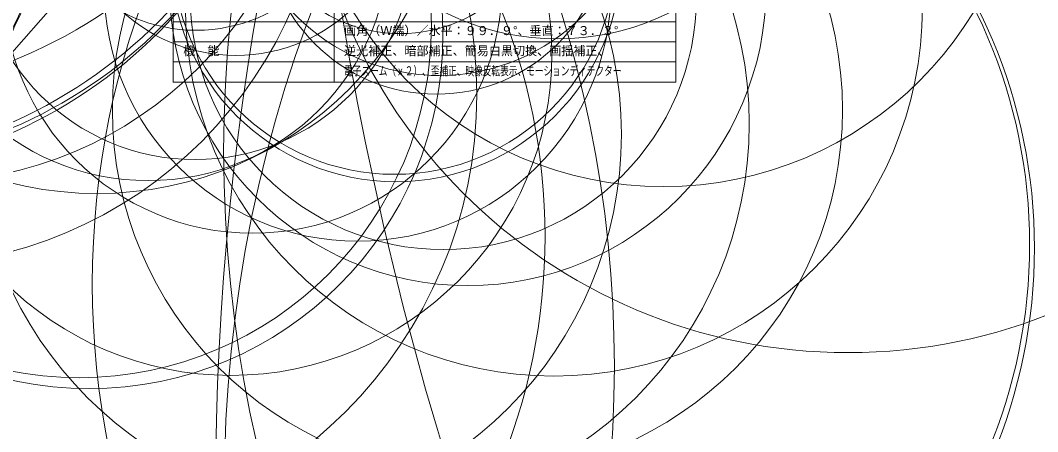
# Model space of a CAD drawing. Units: millimetres, scale not verified. Extents: x -667 to 3891, y -3829 to 1504.
# Drawn here: x -100.5 to 152.4, y -143.4 to -41.2 of the extents above; entities that cross this region are included whole.
import ezdxf
from ezdxf.enums import TextEntityAlignment as Align

# ---------------------------------------------------------------- set-up
doc = ezdxf.new("R2010")
doc.units = ezdxf.units.MM
doc.header["$LTSCALE"] = 0.125
doc.layers.add('0-1_MOJI1', color=7, linetype='Continuous')
doc.layers.add('0-2_WAKU', color=1, linetype='Continuous', lineweight=18)
doc.layers.add('0-4_GAIKEI', color=1, linetype='Continuous', lineweight=18)
doc.styles.add('ＭＳ ゴシック', font='')
doc.styles.get('ＭＳ ゴシック').set_extended_font_data('MS Gothic')

msp = doc.modelspace()

# ---------------------------------------------------------------- linework, layer by layer
at = {"layer": '0-2_WAKU', "color": 4}
for p, q in [((-62.4976, -16.4967), (-62.4976, -56.4967)), ((-22.4976, -56.4967), (-22.4976, -16.4967)), ((62.5024, -56.4967), (62.5024, -16.4967)), ((-62.4976, -56.4967), (62.5024, -56.4967))]:
    msp.add_line(p, q, dxfattribs=at)
at = {"layer": '0-2_WAKU'}
for p, q in [((-62.4976, -41.4967), (62.5024, -41.4967)), ((-62.4976, -46.4967), (62.5024, -46.4967)), ((-62.4976, -51.4967), (62.5024, -51.4967))]:
    msp.add_line(p, q, dxfattribs=at)
at = {"layer": '0-4_GAIKEI'}
for centre, radius in [((815.5105, 99.182), 847.3766), ((1612.0714, -1550.207), 2278.7905), ((271.869, -73.6882), 321.8093), ((-150.9239, 68.4841), 129.1262), ((285.4942, -157.7258), 335.2913), ((-251.1211, -127.1748), 298.3252), ((-151.8546, 44.4527), 121.411), ((-151.1329, 40.9668), 120.2881), ((-148.8272, 40.5703), 117.9149), ((105.3036, 11.5238), 135.2724), ((-124.761, 15.2793), 96.7295), ((121.0895, -106.6945), 203.6827), ((59.4129, 7.6992), 90.1886), ((-81.4212, 4.4446), 88.6369), ((33.0497, 17.1623), 62.9376), ((-120.3083, -94.8739), 150.2799), ((32.1715, -37.9815), 91.6042), ((-98.4782, -59.5853), 111.4981), ((-85.9052, -42.3523), 87.6199), ((-83.4098, -44.7202), 87.978), ((10.7871, -32.9505), 74.1327), ((-68.7138, -20.8637), 60.1381), ((-56.7709, -4.0531), 39.5683), ((35.292, -310.7058), 345.4604), ((18.7929, -97.7237), 132.857), ((18.4744, -96.8612), 131.9752), ((-46.9226, -7.8868), 41.9876), ((-57.0626, -21.5612), 54.2075), ((-7.1255, -25.2489), 56.0176), ((-7.4917, -24.3838), 55.041), ((-48.1629, -49.5939), 79.8102), ((-15.6295, -66.818), 96.3558), ((-42.7512, -32.0491), 62.0332), ((-16.6077, -33.0272), 63.015), ((-6.0206, -7.3997), 37.053), ((-47.5083, -69.4385), 96.4696), ((13.1562, -63.3952), 90.7681), ((4.7043, -35.2049), 62.9402), ((2.9355, -16.7962), 42.7257)]:
    msp.add_circle(centre, radius, dxfattribs=at)
at = {"layer": '0-4_GAIKEI', "color": 7}
for centre, radius in [((637.5044, -158.1245), 689.4542), ((-130.5621, 4.0872), 106.4175), ((3.7001, -4.5563), 50.2898)]:
    msp.add_circle(centre, radius, dxfattribs=at)

# ---------------------------------------------------------------- texts
at = {"layer": '0-1_MOJI1', "style": 'ＭＳ ゴシック'}
for s, p in [('画角（Ｗ端）／水平：９９．９°、垂直：７３．３°', (-19.9976, -45.4967)), ('機\u3000能', (-59.9976, -50.4967)), ('逆光補正、暗部補正、簡易白黒切換、画揺補正、', (-19.9976, -50.4967))]:
    msp.add_text(s, height=2.199, dxfattribs=at).set_placement(p, align=Align.BOTTOM_LEFT)
at = {"layer": '0-1_MOJI1', "style": 'ＭＳ ゴシック', "width": 0.7}
msp.add_text('電子ズーム（ｘ２）、歪補正、映像反転表示、モーションディテクター', height=2.199, dxfattribs=at).set_placement((-19.9976, -55.4967), align=Align.BOTTOM_LEFT)

doc.saveas('drawing.dxf')
